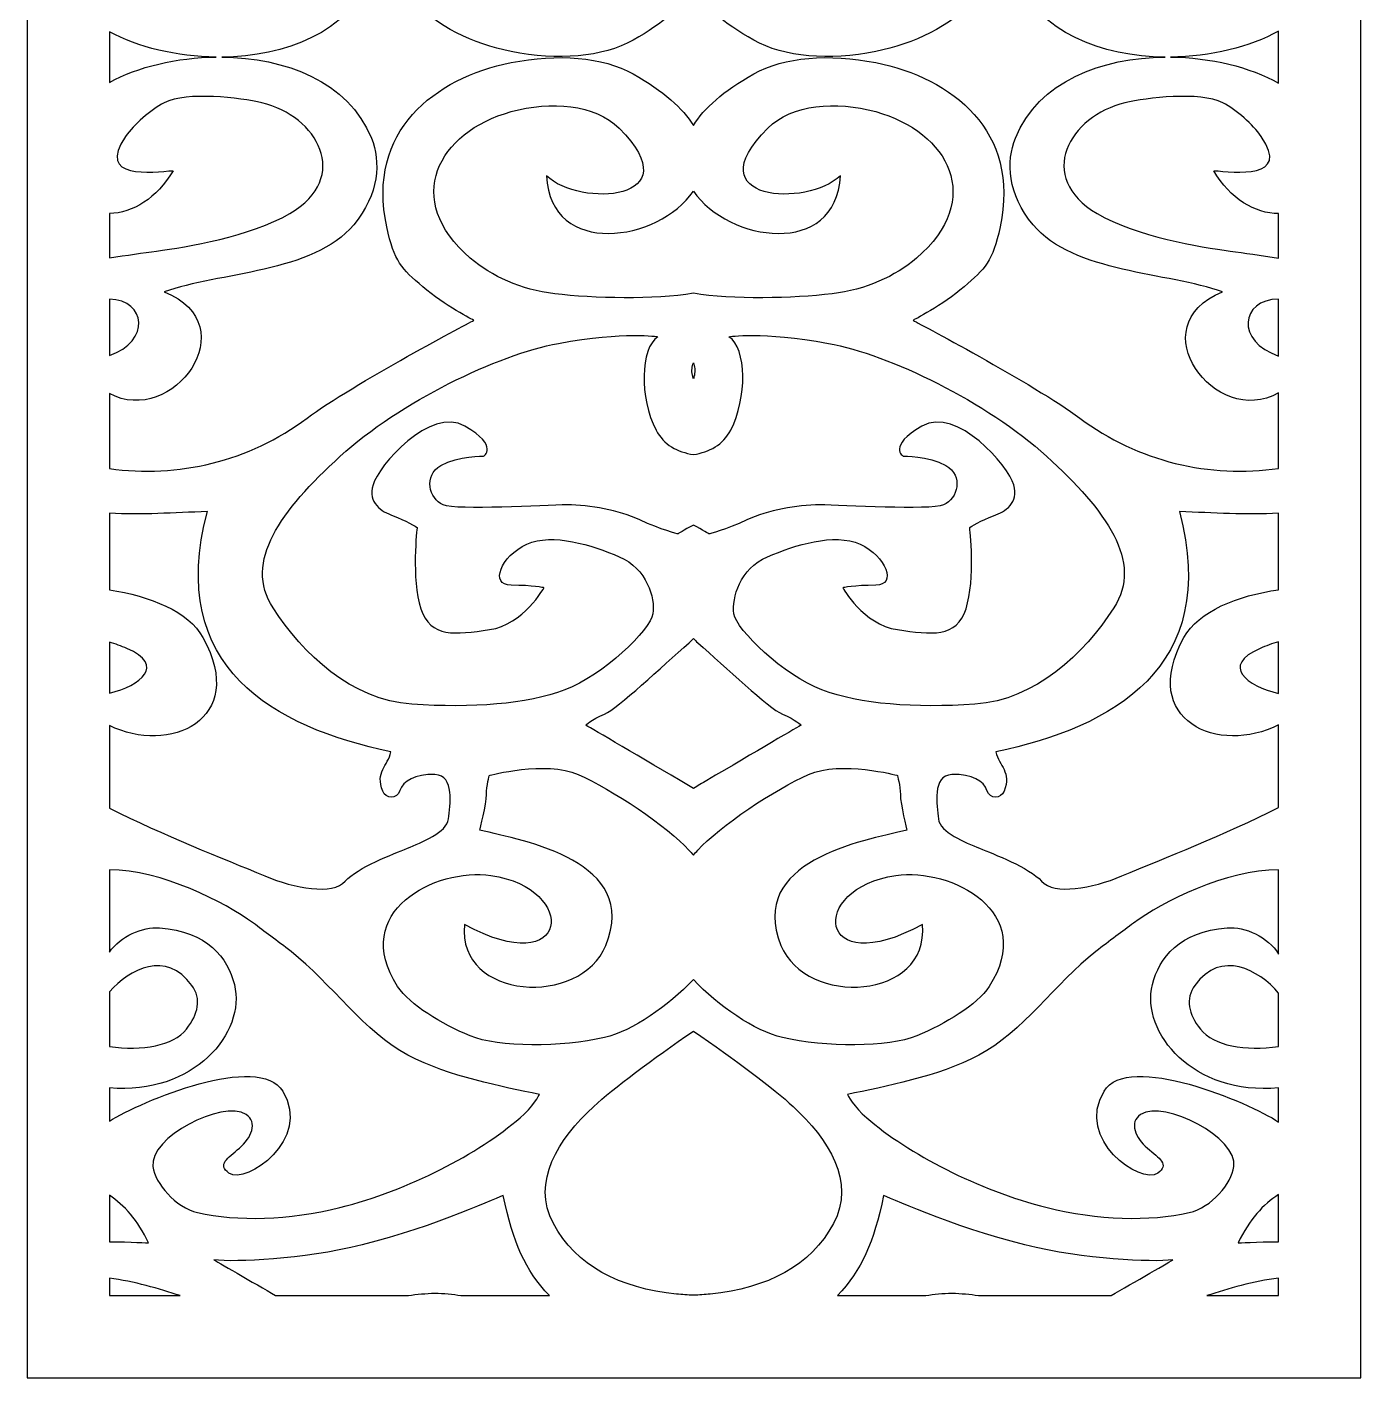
# Model space of a CAD drawing. Header units: centimetres. Extents: x -8.3 to 7.6, y -14 to 14.1.
# Drawn here: x -8.28 to -1.47, y -14.04 to -7.14 of the extents above; entities that cross this region are included whole.
import ezdxf

# ---------------------------------------------------------------- set-up
doc = ezdxf.new("R2010")
doc.units = ezdxf.units.CM
doc.header["$MEASUREMENT"] = 0
doc.layers.add('layer 1', color=7, linetype='Continuous')

msp = doc.modelspace()

# ---------------------------------------------------------------- linework, layer by layer
at = {"layer": 'layer 1', "color": 242}
for points, knots in [([(-8.2826, 14.13052), (-8.2826, 14.13052), (-1.47224, 14.13052), (-1.47224, 14.13052), (-1.47224, 14.13052), (-1.47224, 14.13052), (-1.47224, -14.03577), (-1.47224, -14.03577), (-1.47224, -14.03577), (-1.47224, -14.03577), (-8.2826, -14.03577), (-8.2826, -14.03577), (-8.2826, -14.03577), (-8.2826, -14.03577), (-8.2826, 14.13052), (-8.2826, 14.13052)], [0, 0, 0, 0, 0.2, 0.2, 0.2, 0.2, 0.4, 0.4, 0.4, 0.4, 0.6, 0.6, 0.6, 0.6, 1, 1, 1, 1]), ([(-1.89264, -9.39393), (-2.24357, -9.44553), (-2.60989, -9.36052), (-2.90834, -9.13733), (-2.90834, -9.13733), (-3.13697, -8.96636), (-3.75934, -8.63867), (-3.75934, -8.63867), (-3.75934, -8.63867), (-3.75934, -8.63867), (-3.60692, -8.56031), (-3.49896, -8.4677), (-3.49896, -8.4677), (-3.391, -8.37509), (-3.35289, -8.33947), (-3.31479, -8.16138), (-3.31479, -8.16138), (-3.21003, -7.67173), (-3.55888, -7.40194), (-3.94986, -7.32363), (-3.94986, -7.32363), (-4.18697, -7.27614), (-4.41675, -7.29377), (-4.57271, -7.38125), (-4.57271, -7.38125), (-4.72866, -7.46872), (-4.82649, -7.55784), (-4.88043, -7.64348), (-4.88043, -7.64348), (-4.93436, -7.55784), (-5.03219, -7.46872), (-5.18814, -7.38125), (-5.18814, -7.38125), (-5.3441, -7.29377), (-5.57388, -7.27614), (-5.81099, -7.32363), (-5.81099, -7.32363), (-6.20197, -7.40194), (-6.55083, -7.67173), (-6.44606, -8.16138), (-6.44606, -8.16138), (-6.40796, -8.33947), (-6.36985, -8.37509), (-6.26189, -8.4677), (-6.26189, -8.4677), (-6.15393, -8.56031), (-6.00151, -8.63867), (-6.00151, -8.63867), (-6.00151, -8.63867), (-6.00151, -8.63867), (-6.62388, -8.96636), (-6.85251, -9.13733), (-6.85251, -9.13733), (-7.14925, -9.35924), (-7.51311, -9.44455), (-7.86221, -9.3948), (-7.86221, -9.3948), (-7.86221, -9.3948), (-7.86221, -9.01183), (-7.86221, -9.01183), (-7.86221, -9.01183), (-7.54006, -9.1864), (-7.15591, -8.664), (-7.58221, -8.49322), (-7.58221, -8.49322), (-7.30464, -8.39335), (-6.81964, -8.39732), (-6.6149, -8.15102), (-6.6149, -8.15102), (-6.48424, -7.99384), (-6.47596, -7.82893), (-6.52461, -7.70879), (-6.52461, -7.70879), (-6.64212, -7.41858), (-6.96566, -7.29822), (-7.28825, -7.29503), (-7.28825, -7.29503), (-6.96566, -7.29184), (-6.64212, -7.17149), (-6.52461, -6.88128), (-6.52461, -6.88128), (-6.47596, -6.76113), (-6.48424, -6.59623), (-6.6149, -6.43905), (-6.6149, -6.43905), (-6.81964, -6.19274), (-7.30464, -6.19671), (-7.58221, -6.09684), (-7.58221, -6.09684), (-7.15591, -5.92606), (-7.54006, -5.40365), (-7.86221, -5.57823), (-7.86221, -5.57823), (-7.86221, -5.57823), (-7.86221, -5.19525), (-7.86221, -5.19525), (-7.86221, -5.19525), (-7.51311, -5.1455), (-7.14925, -5.23082), (-6.85251, -5.45273), (-6.85251, -5.45273), (-6.62388, -5.6237), (-6.00151, -5.95139), (-6.00151, -5.95139), (-6.00151, -5.95139), (-6.00151, -5.95139), (-6.15393, -6.02975), (-6.26189, -6.12236), (-6.26189, -6.12236), (-6.36985, -6.21497), (-6.40796, -6.25059), (-6.44606, -6.42868), (-6.44606, -6.42868), (-6.55083, -6.91834), (-6.20197, -7.18812), (-5.81099, -7.26644), (-5.81099, -7.26644), (-5.57388, -7.31393), (-5.3441, -7.29629), (-5.18814, -7.20882), (-5.18814, -7.20882), (-5.03219, -7.12135), (-4.93439, -7.03223), (-4.88043, -6.94658), (-4.88043, -6.94658), (-4.82646, -7.03223), (-4.72866, -7.12135), (-4.57271, -7.20882), (-4.57271, -7.20882), (-4.41675, -7.29629), (-4.18697, -7.31393), (-3.94986, -7.26644), (-3.94986, -7.26644), (-3.55888, -7.18812), (-3.21003, -6.91834), (-3.31479, -6.42868), (-3.31479, -6.42868), (-3.35289, -6.25059), (-3.391, -6.21497), (-3.49896, -6.12236), (-3.49896, -6.12236), (-3.60692, -6.02975), (-3.75934, -5.95139), (-3.75934, -5.95139), (-3.75934, -5.95139), (-3.75934, -5.95139), (-3.13697, -5.6237), (-2.90834, -5.45273), (-2.90834, -5.45273), (-2.60989, -5.22955), (-2.24357, -5.14453), (-1.89264, -5.19613), (-1.89264, -5.19613), (-1.89264, -5.19613), (-1.89264, -5.5816), (-1.89264, -5.5816), (-1.89264, -5.5816), (-2.21598, -5.39715), (-2.6076, -5.925), (-2.17864, -6.09684), (-2.17864, -6.09684), (-2.45621, -6.19671), (-2.94121, -6.19274), (-3.14595, -6.43905), (-3.14595, -6.43905), (-3.27661, -6.59623), (-3.2849, -6.76113), (-3.23625, -6.88128), (-3.23625, -6.88128), (-3.11873, -7.17149), (-2.79519, -7.29184), (-2.47261, -7.29503), (-2.47261, -7.29503), (-2.79519, -7.29822), (-3.11873, -7.41858), (-3.23625, -7.70879), (-3.23625, -7.70879), (-3.2849, -7.82893), (-3.27661, -7.99384), (-3.14595, -8.15102), (-3.14595, -8.15102), (-2.94121, -8.39732), (-2.45621, -8.39335), (-2.17864, -8.49322), (-2.17864, -8.49322), (-2.6076, -8.66507), (-2.21598, -9.19291), (-1.89264, -9.00846), (-1.89264, -9.00846), (-1.89264, -9.00846), (-1.89264, -9.39393), (-1.89264, -9.39393)], [0, 0, 0, 0, 0.0204082, 0.0204082, 0.0204082, 0.0204082, 0.0408163, 0.0408163, 0.0408163, 0.0408163, 0.0612245, 0.0612245, 0.0612245, 0.0612245, 0.0816327, 0.0816327, 0.0816327, 0.0816327, 0.1020408, 0.1020408, 0.1020408, 0.1020408, 0.122449, 0.122449, 0.122449, 0.122449, 0.1428571, 0.1428571, 0.1428571, 0.1428571, 0.1632653, 0.1632653, 0.1632653, 0.1632653, 0.1836735, 0.1836735, 0.1836735, 0.1836735, 0.2040816, 0.2040816, 0.2040816, 0.2040816, 0.2244898, 0.2244898, 0.2244898, 0.2244898, 0.244898, 0.244898, 0.244898, 0.244898, 0.2653061, 0.2653061, 0.2653061, 0.2653061, 0.2857143, 0.2857143, 0.2857143, 0.2857143, 0.3061224, 0.3061224, 0.3061224, 0.3061224, 0.3265306, 0.3265306, 0.3265306, 0.3265306, 0.3469388, 0.3469388, 0.3469388, 0.3469388, 0.3673469, 0.3673469, 0.3673469, 0.3673469, 0.3877551, 0.3877551, 0.3877551, 0.3877551, 0.4081633, 0.4081633, 0.4081633, 0.4081633, 0.4285714, 0.4285714, 0.4285714, 0.4285714, 0.4489796, 0.4489796, 0.4489796, 0.4489796, 0.4693878, 0.4693878, 0.4693878, 0.4693878, 0.4897959, 0.4897959, 0.4897959, 0.4897959, 0.5102041, 0.5102041, 0.5102041, 0.5102041, 0.5306122, 0.5306122, 0.5306122, 0.5306122, 0.5510204, 0.5510204, 0.5510204, 0.5510204, 0.5714286, 0.5714286, 0.5714286, 0.5714286, 0.5918367, 0.5918367, 0.5918367, 0.5918367, 0.6122449, 0.6122449, 0.6122449, 0.6122449, 0.6326531, 0.6326531, 0.6326531, 0.6326531, 0.6530612, 0.6530612, 0.6530612, 0.6530612, 0.6734694, 0.6734694, 0.6734694, 0.6734694, 0.6938776, 0.6938776, 0.6938776, 0.6938776, 0.7142857, 0.7142857, 0.7142857, 0.7142857, 0.7346939, 0.7346939, 0.7346939, 0.7346939, 0.755102, 0.755102, 0.755102, 0.755102, 0.7755102, 0.7755102, 0.7755102, 0.7755102, 0.7959184, 0.7959184, 0.7959184, 0.7959184, 0.8163265, 0.8163265, 0.8163265, 0.8163265, 0.8367347, 0.8367347, 0.8367347, 0.8367347, 0.8571429, 0.8571429, 0.8571429, 0.8571429, 0.877551, 0.877551, 0.877551, 0.877551, 0.8979592, 0.8979592, 0.8979592, 0.8979592, 0.9183673, 0.9183673, 0.9183673, 0.9183673, 0.9387755, 0.9387755, 0.9387755, 0.9387755, 0.9591837, 0.9591837, 0.9591837, 0.9591837, 1, 1, 1, 1]), ([(-7.86221, -7.16557), (-7.71664, -7.24538), (-7.51772, -7.29283), (-7.31609, -7.29503), (-7.31609, -7.29503), (-7.51772, -7.29723), (-7.71664, -7.34468), (-7.86221, -7.42449), (-7.86221, -7.42449), (-7.86221, -7.42449), (-7.86221, -7.16557), (-7.86221, -7.16557)], [0, 0, 0, 0, 0.25, 0.25, 0.25, 0.25, 0.5, 0.5, 0.5, 0.5, 1, 1, 1, 1]), ([(-1.89264, -7.42783), (-2.03871, -7.346), (-2.24034, -7.29726), (-2.44476, -7.29503), (-2.44476, -7.29503), (-2.24034, -7.2928), (-2.03871, -7.24406), (-1.89264, -7.16223), (-1.89264, -7.16223), (-1.89264, -7.16223), (-1.89264, -7.42783), (-1.89264, -7.42783)], [0, 0, 0, 0, 0.25, 0.25, 0.25, 0.25, 0.5, 0.5, 0.5, 0.5, 1, 1, 1, 1]), ([(-7.86221, -8.09384), (-7.74371, -8.09038), (-7.6185, -8.01681), (-7.53715, -7.87486), (-7.53715, -7.87486), (-7.6413, -7.8817), (-7.93308, -7.92278), (-7.77895, -7.70026), (-7.77895, -7.70026), (-7.73724, -7.64003), (-7.653, -7.5642), (-7.58287, -7.52867), (-7.58287, -7.52867), (-7.46476, -7.46884), (-7.19424, -7.50303), (-7.08374, -7.52867), (-7.08374, -7.52867), (-6.8009, -7.59432), (-6.623, -7.90836), (-6.94146, -8.09372), (-6.94146, -8.09372), (-7.14184, -8.21035), (-7.46739, -8.26437), (-7.62098, -8.28516), (-7.62098, -8.28516), (-7.68889, -8.29435), (-7.77336, -8.30597), (-7.86221, -8.31963), (-7.86221, -8.31963), (-7.86221, -8.31963), (-7.86221, -8.09384), (-7.86221, -8.09384)], [0, 0, 0, 0, 0.1111111, 0.1111111, 0.1111111, 0.1111111, 0.2222222, 0.2222222, 0.2222222, 0.2222222, 0.3333333, 0.3333333, 0.3333333, 0.3333333, 0.4444444, 0.4444444, 0.4444444, 0.4444444, 0.5555556, 0.5555556, 0.5555556, 0.5555556, 0.6666667, 0.6666667, 0.6666667, 0.6666667, 0.7777778, 0.7777778, 0.7777778, 0.7777778, 1, 1, 1, 1]), ([(-1.89264, -8.32056), (-1.98369, -8.30649), (-2.07043, -8.29456), (-2.13988, -8.28516), (-2.13988, -8.28516), (-2.29346, -8.26437), (-2.61901, -8.21035), (-2.8194, -8.09372), (-2.8194, -8.09372), (-3.13786, -7.90836), (-2.95995, -7.59432), (-2.67711, -7.52867), (-2.67711, -7.52867), (-2.56661, -7.50303), (-2.29609, -7.46884), (-2.17798, -7.52867), (-2.17798, -7.52867), (-2.10785, -7.5642), (-2.02361, -7.64003), (-1.9819, -7.70026), (-1.9819, -7.70026), (-1.82778, -7.92278), (-2.11955, -7.8817), (-2.2237, -7.87486), (-2.2237, -7.87486), (-2.14097, -8.01921), (-2.0129, -8.09289), (-1.89264, -8.09401), (-1.89264, -8.09401), (-1.89264, -8.09401), (-1.89264, -8.32056), (-1.89264, -8.32056)], [0, 0, 0, 0, 0.1111111, 0.1111111, 0.1111111, 0.1111111, 0.2222222, 0.2222222, 0.2222222, 0.2222222, 0.3333333, 0.3333333, 0.3333333, 0.3333333, 0.4444444, 0.4444444, 0.4444444, 0.4444444, 0.5555556, 0.5555556, 0.5555556, 0.5555556, 0.6666667, 0.6666667, 0.6666667, 0.6666667, 0.7777778, 0.7777778, 0.7777778, 0.7777778, 1, 1, 1, 1]), ([(-4.88043, -8.50013), (-4.68345, -8.53489), (-4.37053, -8.52614), (-4.17214, -8.50332), (-4.17214, -8.50332), (-3.99978, -8.48349), (-3.85029, -8.41382), (-3.74151, -8.32077), (-3.74151, -8.32077), (-3.3926, -8.02232), (-3.57565, -7.67657), (-3.94992, -7.57369), (-3.94992, -7.57369), (-4.15339, -7.51776), (-4.37657, -7.53427), (-4.50111, -7.65844), (-4.50111, -7.65844), (-4.87587, -8.03212), (-4.29868, -8.06367), (-4.13022, -7.90065), (-4.13022, -7.90065), (-4.15149, -8.32235), (-4.70405, -8.23853), (-4.88043, -7.97924), (-4.88043, -7.97924), (-5.0568, -8.23853), (-5.60936, -8.32235), (-5.63063, -7.90065), (-5.63063, -7.90065), (-5.46218, -8.06367), (-4.88498, -8.03212), (-5.25975, -7.65844), (-5.25975, -7.65844), (-5.38428, -7.53427), (-5.60746, -7.51776), (-5.81093, -7.57369), (-5.81093, -7.57369), (-6.18521, -7.67657), (-6.36825, -8.02232), (-6.01934, -8.32077), (-6.01934, -8.32077), (-5.91056, -8.41382), (-5.76107, -8.48349), (-5.58871, -8.50332), (-5.58871, -8.50332), (-5.39033, -8.52614), (-5.07741, -8.53489), (-4.88043, -8.50013)], [0, 0, 0, 0, 0.0769231, 0.0769231, 0.0769231, 0.0769231, 0.1538462, 0.1538462, 0.1538462, 0.1538462, 0.2307692, 0.2307692, 0.2307692, 0.2307692, 0.3076923, 0.3076923, 0.3076923, 0.3076923, 0.3846154, 0.3846154, 0.3846154, 0.3846154, 0.4615385, 0.4615385, 0.4615385, 0.4615385, 0.5384615, 0.5384615, 0.5384615, 0.5384615, 0.6153846, 0.6153846, 0.6153846, 0.6153846, 0.6923077, 0.6923077, 0.6923077, 0.6923077, 0.7692308, 0.7692308, 0.7692308, 0.7692308, 0.8461538, 0.8461538, 0.8461538, 0.8461538, 1, 1, 1, 1]), ([(-7.86221, -8.53023), (-7.673, -8.53699), (-7.65045, -8.74347), (-7.86221, -8.81849), (-7.86221, -8.81849), (-7.86221, -8.81849), (-7.86221, -8.53023), (-7.86221, -8.53023)], [0, 0, 0, 0, 0.3333333, 0.3333333, 0.3333333, 0.3333333, 1, 1, 1, 1]), ([(-1.89264, -8.82055), (-2.11306, -8.74657), (-2.08914, -8.53271), (-1.89264, -8.53011), (-1.89264, -8.53011), (-1.89264, -8.53011), (-1.89264, -8.82055), (-1.89264, -8.82055)], [0, 0, 0, 0, 0.3333333, 0.3333333, 0.3333333, 0.3333333, 1, 1, 1, 1]), ([(-4.88043, -9.68299), (-4.83184, -9.70986), (-4.80086, -9.72861), (-4.80086, -9.72861), (-4.80086, -9.72861), (-4.80086, -9.72861), (-4.71513, -9.70724), (-4.60716, -9.65737), (-4.60716, -9.65737), (-4.4992, -9.6075), (-4.35358, -9.58016), (-4.23546, -9.58016), (-4.23546, -9.58016), (-4.11735, -9.58016), (-3.67537, -9.61008), (-3.60298, -9.58016), (-3.60298, -9.58016), (-3.53058, -9.55025), (-3.5001, -9.43058), (-3.59155, -9.37929), (-3.59155, -9.37929), (-3.68299, -9.328), (-3.80873, -9.33228), (-3.80873, -9.33228), (-3.80873, -9.33228), (-3.80873, -9.33228), (-3.89255, -9.28099), (-3.71347, -9.17841), (-3.71347, -9.17841), (-3.53439, -9.07584), (-3.27149, -9.38356), (-3.24482, -9.47759), (-3.24482, -9.47759), (-3.21815, -9.57162), (-3.28673, -9.61435), (-3.3477, -9.63572), (-3.3477, -9.63572), (-3.40866, -9.65709), (-3.46962, -9.69556), (-3.46962, -9.69556), (-3.46962, -9.69556), (-3.46962, -9.69556), (-3.43914, -9.96054), (-3.48867, -10.11013), (-3.48867, -10.11013), (-3.5382, -10.25972), (-3.66394, -10.24262), (-3.83921, -10.21698), (-3.83921, -10.21698), (-4.01447, -10.19134), (-4.11735, -10.00328), (-4.11735, -10.00328), (-4.11735, -10.00328), (-4.11735, -10.00328), (-4.0602, -9.99046), (-3.9497, -9.99046), (-3.9497, -9.99046), (-3.83921, -9.99046), (-3.89636, -9.84087), (-4.02971, -9.78104), (-4.02971, -9.78104), (-4.16307, -9.7212), (-4.3612, -9.78531), (-4.50217, -9.84515), (-4.50217, -9.84515), (-4.64315, -9.90498), (-4.68506, -10.05457), (-4.67363, -10.13578), (-4.67363, -10.13578), (-4.6622, -10.21698), (-4.41835, -10.45205), (-4.22403, -10.5247), (-4.22403, -10.5247), (-4.02971, -10.59736), (-3.75157, -10.61873), (-3.44295, -10.59736), (-3.44295, -10.59736), (-3.13433, -10.57599), (-2.88667, -10.34092), (-2.73426, -10.10586), (-2.73426, -10.10586), (-2.58186, -9.87079), (-2.77236, -9.61008), (-3.07718, -9.33228), (-3.07718, -9.33228), (-3.38199, -9.05447), (-3.88098, -8.81286), (-4.19119, -8.75621), (-4.19119, -8.75621), (-4.53254, -8.69388), (-4.69925, -8.72237), (-4.69925, -8.72237), (-4.69925, -8.72237), (-4.60756, -8.77993), (-4.60503, -9.03646), (-4.68975, -9.19817), (-4.68975, -9.19817), (-4.72984, -9.27468), (-4.79841, -9.31065), (-4.88043, -9.32339), (-4.88043, -9.32339), (-4.96244, -9.31065), (-5.03102, -9.27468), (-5.0711, -9.19817), (-5.0711, -9.19817), (-5.15582, -9.03646), (-5.15329, -8.77993), (-5.0616, -8.72237), (-5.0616, -8.72237), (-5.0616, -8.72237), (-5.22831, -8.69388), (-5.56966, -8.75621), (-5.56966, -8.75621), (-5.87987, -8.81286), (-6.37886, -9.05447), (-6.68368, -9.33228), (-6.68368, -9.33228), (-6.98849, -9.61008), (-7.179, -9.87079), (-7.02659, -10.10586), (-7.02659, -10.10586), (-6.87418, -10.34092), (-6.62652, -10.57599), (-6.3179, -10.59736), (-6.3179, -10.59736), (-6.00928, -10.61873), (-5.73114, -10.59736), (-5.53682, -10.5247), (-5.53682, -10.5247), (-5.3425, -10.45205), (-5.09865, -10.21698), (-5.08722, -10.13578), (-5.08722, -10.13578), (-5.07579, -10.05457), (-5.1177, -9.90498), (-5.25868, -9.84515), (-5.25868, -9.84515), (-5.39965, -9.78531), (-5.59778, -9.7212), (-5.73114, -9.78104), (-5.73114, -9.78104), (-5.86449, -9.84087), (-5.92165, -9.99046), (-5.81115, -9.99046), (-5.81115, -9.99046), (-5.70066, -9.99046), (-5.6435, -10.00328), (-5.6435, -10.00328), (-5.6435, -10.00328), (-5.6435, -10.00328), (-5.74638, -10.19134), (-5.92165, -10.21698), (-5.92165, -10.21698), (-6.09691, -10.24262), (-6.22265, -10.25972), (-6.27218, -10.11013), (-6.27218, -10.11013), (-6.32171, -9.96054), (-6.29123, -9.69556), (-6.29123, -9.69556), (-6.29123, -9.69556), (-6.29123, -9.69556), (-6.35219, -9.65709), (-6.41316, -9.63572), (-6.41316, -9.63572), (-6.47412, -9.61435), (-6.5427, -9.57162), (-6.51603, -9.47759), (-6.51603, -9.47759), (-6.48936, -9.38356), (-6.22646, -9.07584), (-6.04738, -9.17841), (-6.04738, -9.17841), (-5.8683, -9.28099), (-5.95213, -9.33228), (-5.95213, -9.33228), (-5.95213, -9.33228), (-5.95213, -9.33228), (-6.07786, -9.328), (-6.16931, -9.37929), (-6.16931, -9.37929), (-6.26075, -9.43058), (-6.23027, -9.55025), (-6.15788, -9.58016), (-6.15788, -9.58016), (-6.08548, -9.61008), (-5.6435, -9.58016), (-5.52539, -9.58016), (-5.52539, -9.58016), (-5.40727, -9.58016), (-5.26165, -9.6075), (-5.15369, -9.65737), (-5.15369, -9.65737), (-5.04573, -9.70724), (-4.95999, -9.72861), (-4.95999, -9.72861), (-4.95999, -9.72861), (-4.95999, -9.72861), (-4.92901, -9.70986), (-4.88043, -9.68299)], [0, 0, 0, 0, 0.0196078, 0.0196078, 0.0196078, 0.0196078, 0.0392157, 0.0392157, 0.0392157, 0.0392157, 0.0588235, 0.0588235, 0.0588235, 0.0588235, 0.0784314, 0.0784314, 0.0784314, 0.0784314, 0.0980392, 0.0980392, 0.0980392, 0.0980392, 0.1176471, 0.1176471, 0.1176471, 0.1176471, 0.1372549, 0.1372549, 0.1372549, 0.1372549, 0.1568627, 0.1568627, 0.1568627, 0.1568627, 0.1764706, 0.1764706, 0.1764706, 0.1764706, 0.1960784, 0.1960784, 0.1960784, 0.1960784, 0.2156863, 0.2156863, 0.2156863, 0.2156863, 0.2352941, 0.2352941, 0.2352941, 0.2352941, 0.254902, 0.254902, 0.254902, 0.254902, 0.2745098, 0.2745098, 0.2745098, 0.2745098, 0.2941176, 0.2941176, 0.2941176, 0.2941176, 0.3137255, 0.3137255, 0.3137255, 0.3137255, 0.3333333, 0.3333333, 0.3333333, 0.3333333, 0.3529412, 0.3529412, 0.3529412, 0.3529412, 0.372549, 0.372549, 0.372549, 0.372549, 0.3921569, 0.3921569, 0.3921569, 0.3921569, 0.4117647, 0.4117647, 0.4117647, 0.4117647, 0.4313725, 0.4313725, 0.4313725, 0.4313725, 0.4509804, 0.4509804, 0.4509804, 0.4509804, 0.4705882, 0.4705882, 0.4705882, 0.4705882, 0.4901961, 0.4901961, 0.4901961, 0.4901961, 0.5098039, 0.5098039, 0.5098039, 0.5098039, 0.5294118, 0.5294118, 0.5294118, 0.5294118, 0.5490196, 0.5490196, 0.5490196, 0.5490196, 0.5686275, 0.5686275, 0.5686275, 0.5686275, 0.5882353, 0.5882353, 0.5882353, 0.5882353, 0.6078431, 0.6078431, 0.6078431, 0.6078431, 0.627451, 0.627451, 0.627451, 0.627451, 0.6470588, 0.6470588, 0.6470588, 0.6470588, 0.6666667, 0.6666667, 0.6666667, 0.6666667, 0.6862745, 0.6862745, 0.6862745, 0.6862745, 0.7058824, 0.7058824, 0.7058824, 0.7058824, 0.7254902, 0.7254902, 0.7254902, 0.7254902, 0.745098, 0.745098, 0.745098, 0.745098, 0.7647059, 0.7647059, 0.7647059, 0.7647059, 0.7843137, 0.7843137, 0.7843137, 0.7843137, 0.8039216, 0.8039216, 0.8039216, 0.8039216, 0.8235294, 0.8235294, 0.8235294, 0.8235294, 0.8431373, 0.8431373, 0.8431373, 0.8431373, 0.8627451, 0.8627451, 0.8627451, 0.8627451, 0.8823529, 0.8823529, 0.8823529, 0.8823529, 0.9019608, 0.9019608, 0.9019608, 0.9019608, 0.9215686, 0.9215686, 0.9215686, 0.9215686, 0.9411765, 0.9411765, 0.9411765, 0.9411765, 0.9607843, 0.9607843, 0.9607843, 0.9607843, 1, 1, 1, 1]), ([(-4.88043, -8.93665), (-4.87862, -8.93063), (-4.877, -8.92432), (-4.87557, -8.9177), (-4.87557, -8.9177), (-4.87073, -8.89532), (-4.87273, -8.87433), (-4.88043, -8.8546), (-4.88043, -8.8546), (-4.88812, -8.87433), (-4.89012, -8.89532), (-4.88528, -8.9177), (-4.88528, -8.9177), (-4.88385, -8.92432), (-4.88223, -8.93063), (-4.88043, -8.93665)], [0, 0, 0, 0, 0.2, 0.2, 0.2, 0.2, 0.4, 0.4, 0.4, 0.4, 0.6, 0.6, 0.6, 0.6, 1, 1, 1, 1]), ([(-7.86221, -9.62321), (-7.69872, -9.63183), (-7.53237, -9.62073), (-7.36188, -9.61435), (-7.36188, -9.61435), (-7.57254, -10.41183), (-7.0222, -10.71436), (-6.42459, -10.84098), (-6.42459, -10.84098), (-6.44073, -10.91344), (-6.50588, -10.94244), (-6.4665, -11.04185), (-6.4665, -11.04185), (-6.45126, -11.08032), (-6.39411, -11.08459), (-6.37886, -11.03758), (-6.37886, -11.03758), (-6.36362, -10.99056), (-6.30266, -10.9521), (-6.19979, -10.95637), (-6.19979, -10.95637), (-6.09691, -10.96065), (-6.12358, -11.11451), (-6.1312, -11.18289), (-6.1312, -11.18289), (-6.13882, -11.25127), (-6.26837, -11.30256), (-6.34076, -11.33248), (-6.34076, -11.33248), (-6.41316, -11.3624), (-6.59467, -11.42976), (-6.65818, -11.501), (-6.65818, -11.501), (-6.72168, -11.57223), (-6.91602, -11.53804), (-7.06843, -11.47393), (-7.06843, -11.47393), (-7.28729, -11.38187), (-7.58592, -11.26716), (-7.86221, -11.12763), (-7.86221, -11.12763), (-7.86221, -11.12763), (-7.86221, -10.70566), (-7.86221, -10.70566), (-7.86221, -10.70566), (-7.55969, -10.85735), (-7.15182, -10.67985), (-7.3843, -10.25754), (-7.3843, -10.25754), (-7.45791, -10.12382), (-7.65501, -10.04503), (-7.86221, -10.01386), (-7.86221, -10.01386), (-7.86221, -10.01386), (-7.86221, -9.62321), (-7.86221, -9.62321)], [0, 0, 0, 0, 0.0666667, 0.0666667, 0.0666667, 0.0666667, 0.1333333, 0.1333333, 0.1333333, 0.1333333, 0.2, 0.2, 0.2, 0.2, 0.2666667, 0.2666667, 0.2666667, 0.2666667, 0.3333333, 0.3333333, 0.3333333, 0.3333333, 0.4, 0.4, 0.4, 0.4, 0.4666667, 0.4666667, 0.4666667, 0.4666667, 0.5333333, 0.5333333, 0.5333333, 0.5333333, 0.6, 0.6, 0.6, 0.6, 0.6666667, 0.6666667, 0.6666667, 0.6666667, 0.7333333, 0.7333333, 0.7333333, 0.7333333, 0.8, 0.8, 0.8, 0.8, 0.8666667, 0.8666667, 0.8666667, 0.8666667, 1, 1, 1, 1]), ([(-1.89264, -11.12459), (-2.1706, -11.2655), (-2.47198, -11.3812), (-2.69242, -11.47393), (-2.69242, -11.47393), (-2.84484, -11.53804), (-3.03917, -11.57223), (-3.10268, -11.501), (-3.10268, -11.501), (-3.16618, -11.42976), (-3.3477, -11.3624), (-3.42009, -11.33248), (-3.42009, -11.33248), (-3.49248, -11.30256), (-3.62203, -11.25127), (-3.62965, -11.18289), (-3.62965, -11.18289), (-3.63727, -11.11451), (-3.66394, -10.96065), (-3.56107, -10.95637), (-3.56107, -10.95637), (-3.45819, -10.9521), (-3.39723, -10.99056), (-3.38199, -11.03758), (-3.38199, -11.03758), (-3.36675, -11.08459), (-3.30959, -11.08032), (-3.29435, -11.04185), (-3.29435, -11.04185), (-3.25497, -10.94244), (-3.32012, -10.91344), (-3.33627, -10.84098), (-3.33627, -10.84098), (-2.73865, -10.71436), (-2.18831, -10.41183), (-2.39897, -9.61435), (-2.39897, -9.61435), (-2.22638, -9.62081), (-2.05806, -9.63211), (-1.89264, -9.62289), (-1.89264, -9.62289), (-1.89264, -9.62289), (-1.89264, -10.01298), (-1.89264, -10.01298), (-1.89264, -10.01298), (-2.10203, -10.04352), (-2.30223, -10.12252), (-2.37656, -10.25754), (-2.37656, -10.25754), (-2.61059, -10.68268), (-2.19571, -10.85972), (-1.89264, -10.70256), (-1.89264, -10.70256), (-1.89264, -10.70256), (-1.89264, -11.12459), (-1.89264, -11.12459)], [0, 0, 0, 0, 0.0666667, 0.0666667, 0.0666667, 0.0666667, 0.1333333, 0.1333333, 0.1333333, 0.1333333, 0.2, 0.2, 0.2, 0.2, 0.2666667, 0.2666667, 0.2666667, 0.2666667, 0.3333333, 0.3333333, 0.3333333, 0.3333333, 0.4, 0.4, 0.4, 0.4, 0.4666667, 0.4666667, 0.4666667, 0.4666667, 0.5333333, 0.5333333, 0.5333333, 0.5333333, 0.6, 0.6, 0.6, 0.6, 0.6666667, 0.6666667, 0.6666667, 0.6666667, 0.7333333, 0.7333333, 0.7333333, 0.7333333, 0.8, 0.8, 0.8, 0.8, 0.8666667, 0.8666667, 0.8666667, 0.8666667, 1, 1, 1, 1]), ([(-4.88043, -11.0275), (-4.8584, -11.0141), (-4.83571, -11.00049), (-4.81229, -10.98666), (-4.81229, -10.98666), (-4.57096, -10.84419), (-4.33091, -10.70456), (-4.33091, -10.70456), (-4.33091, -10.70456), (-4.33091, -10.70456), (-4.35631, -10.67606), (-4.42617, -10.64757), (-4.42617, -10.64757), (-4.49603, -10.61907), (-4.7183, -10.40536), (-4.85802, -10.28426), (-4.85802, -10.28426), (-4.86635, -10.27703), (-4.87378, -10.26939), (-4.88043, -10.26143), (-4.88043, -10.26143), (-4.88707, -10.26939), (-4.8945, -10.27703), (-4.90284, -10.28426), (-4.90284, -10.28426), (-5.04255, -10.40536), (-5.26483, -10.61907), (-5.33469, -10.64757), (-5.33469, -10.64757), (-5.40454, -10.67606), (-5.42995, -10.70456), (-5.42995, -10.70456), (-5.42995, -10.70456), (-5.42995, -10.70456), (-5.18989, -10.84419), (-4.94856, -10.98666), (-4.94856, -10.98666), (-4.92514, -11.00049), (-4.90245, -11.0141), (-4.88043, -11.0275)], [0, 0, 0, 0, 0.0909091, 0.0909091, 0.0909091, 0.0909091, 0.1818182, 0.1818182, 0.1818182, 0.1818182, 0.2727273, 0.2727273, 0.2727273, 0.2727273, 0.3636364, 0.3636364, 0.3636364, 0.3636364, 0.4545455, 0.4545455, 0.4545455, 0.4545455, 0.5454545, 0.5454545, 0.5454545, 0.5454545, 0.6363636, 0.6363636, 0.6363636, 0.6363636, 0.7272727, 0.7272727, 0.7272727, 0.7272727, 0.8181818, 0.8181818, 0.8181818, 0.8181818, 1, 1, 1, 1]), ([(-7.86221, -10.28016), (-7.83119, -10.28963), (-7.80136, -10.30064), (-7.77336, -10.31275), (-7.77336, -10.31275), (-7.5723, -10.39972), (-7.70286, -10.50196), (-7.86221, -10.54145), (-7.86221, -10.54145), (-7.86221, -10.54145), (-7.86221, -10.28016), (-7.86221, -10.28016)], [0, 0, 0, 0, 0.25, 0.25, 0.25, 0.25, 0.5, 0.5, 0.5, 0.5, 1, 1, 1, 1]), ([(-1.89264, -10.54289), (-2.05467, -10.50452), (-2.19109, -10.40082), (-1.98749, -10.31275), (-1.98749, -10.31275), (-1.95768, -10.29986), (-1.92581, -10.28821), (-1.89264, -10.27834), (-1.89264, -10.27834), (-1.89264, -10.27834), (-1.89264, -10.54289), (-1.89264, -10.54289)], [0, 0, 0, 0, 0.25, 0.25, 0.25, 0.25, 0.5, 0.5, 0.5, 0.5, 1, 1, 1, 1]), ([(-4.88043, -12.00246), (-4.75129, -12.1375), (-4.57152, -12.26402), (-4.42597, -12.29839), (-4.42597, -12.29839), (-4.20879, -12.34968), (-3.88493, -12.34968), (-3.74014, -12.28984), (-3.74014, -12.28984), (-3.59536, -12.23001), (-3.43152, -12.1317), (-3.37056, -12.03768), (-3.37056, -12.03768), (-3.12345, -11.65655), (-3.56357, -11.43082), (-3.84683, -11.47138), (-3.84683, -11.47138), (-4.29543, -11.53562), (-4.25482, -12.01884), (-3.71157, -11.7214), (-3.71157, -11.7214), (-3.67385, -12.10994), (-4.30696, -12.14278), (-4.43359, -11.82825), (-4.43359, -11.82825), (-4.60685, -11.39792), (-4.02033, -11.29464), (-3.79046, -11.23991), (-3.79046, -11.23991), (-3.79046, -11.23991), (-3.82397, -11.10596), (-3.82397, -11.05895), (-3.82397, -11.05895), (-3.82397, -11.01193), (-3.83921, -10.96065), (-3.83921, -10.96065), (-3.83921, -10.96065), (-3.83921, -10.96065), (-4.12497, -10.88372), (-4.29262, -10.95637), (-4.29262, -10.95637), (-4.46026, -11.02903), (-4.7511, -11.22278), (-4.85779, -11.34245), (-4.85779, -11.34245), (-4.86517, -11.35073), (-4.87275, -11.35921), (-4.88043, -11.36788), (-4.88043, -11.36788), (-4.8881, -11.35921), (-4.89569, -11.35073), (-4.90307, -11.34245), (-4.90307, -11.34245), (-5.00975, -11.22278), (-5.30059, -11.02903), (-5.46824, -10.95637), (-5.46824, -10.95637), (-5.63588, -10.88372), (-5.92165, -10.96065), (-5.92165, -10.96065), (-5.92165, -10.96065), (-5.92165, -10.96065), (-5.93689, -11.01193), (-5.93689, -11.05895), (-5.93689, -11.05895), (-5.93689, -11.10596), (-5.97039, -11.23991), (-5.97039, -11.23991), (-5.97039, -11.23991), (-5.74052, -11.29464), (-5.15401, -11.39792), (-5.32726, -11.82825), (-5.32726, -11.82825), (-5.45389, -12.14278), (-6.087, -12.10994), (-6.04929, -11.7214), (-6.04929, -11.7214), (-5.50604, -12.01884), (-5.46542, -11.53562), (-5.91403, -11.47138), (-5.91403, -11.47138), (-6.19728, -11.43082), (-6.6374, -11.65655), (-6.39029, -12.03768), (-6.39029, -12.03768), (-6.32933, -12.1317), (-6.1655, -12.23001), (-6.02071, -12.28984), (-6.02071, -12.28984), (-5.87592, -12.34968), (-5.55206, -12.34968), (-5.33488, -12.29839), (-5.33488, -12.29839), (-5.18933, -12.26402), (-5.00956, -12.1375), (-4.88043, -12.00246)], [0, 0, 0, 0, 0.04, 0.04, 0.04, 0.04, 0.08, 0.08, 0.08, 0.08, 0.12, 0.12, 0.12, 0.12, 0.16, 0.16, 0.16, 0.16, 0.2, 0.2, 0.2, 0.2, 0.24, 0.24, 0.24, 0.24, 0.28, 0.28, 0.28, 0.28, 0.32, 0.32, 0.32, 0.32, 0.36, 0.36, 0.36, 0.36, 0.4, 0.4, 0.4, 0.4, 0.44, 0.44, 0.44, 0.44, 0.48, 0.48, 0.48, 0.48, 0.52, 0.52, 0.52, 0.52, 0.56, 0.56, 0.56, 0.56, 0.6, 0.6, 0.6, 0.6, 0.64, 0.64, 0.64, 0.64, 0.68, 0.68, 0.68, 0.68, 0.72, 0.72, 0.72, 0.72, 0.76, 0.76, 0.76, 0.76, 0.8, 0.8, 0.8, 0.8, 0.84, 0.84, 0.84, 0.84, 0.88, 0.88, 0.88, 0.88, 0.92, 0.92, 0.92, 0.92, 1, 1, 1, 1]), ([(-7.86221, -11.44186), (-7.59635, -11.44406), (-7.27342, -11.60654), (-7.12694, -11.71475), (-7.12694, -11.71475), (-7.07324, -11.75441), (-7.00498, -11.80497), (-6.93465, -11.8598), (-6.93465, -11.8598), (-6.72864, -12.02039), (-6.55853, -12.27334), (-6.33791, -12.38851), (-6.33791, -12.38851), (-6.12499, -12.49966), (-5.85795, -12.54818), (-5.66637, -12.58902), (-5.66637, -12.58902), (-5.66637, -12.58902), (-5.70066, -12.65313), (-5.76543, -12.70869), (-5.76543, -12.70869), (-5.97855, -12.8915), (-6.33036, -13.07705), (-6.6858, -13.16618), (-6.6858, -13.16618), (-6.94517, -13.23123), (-7.20846, -13.23717), (-7.41142, -13.19164), (-7.41142, -13.19164), (-7.52572, -13.166), (-7.6286, -13.04205), (-7.64003, -12.95658), (-7.64003, -12.95658), (-7.65967, -12.8097), (-7.28707, -12.61378), (-7.16376, -12.69159), (-7.16376, -12.69159), (-7.10279, -12.73006), (-7.13709, -12.81126), (-7.19805, -12.86255), (-7.19805, -12.86255), (-7.25901, -12.91384), (-7.31235, -12.94803), (-7.25139, -12.99077), (-7.25139, -12.99077), (-7.16394, -13.05207), (-6.82747, -12.81996), (-6.97706, -12.57192), (-6.97706, -12.57192), (-7.09705, -12.37295), (-7.6996, -12.62122), (-7.86221, -12.72585), (-7.86221, -12.72585), (-7.86221, -12.72585), (-7.86221, -12.55531), (-7.86221, -12.55531), (-7.86221, -12.55531), (-7.43101, -12.59444), (-7.16351, -12.27339), (-7.22398, -12.02786), (-7.22398, -12.02786), (-7.25721, -11.89292), (-7.3626, -11.75554), (-7.60573, -11.7385), (-7.60573, -11.7385), (-7.69429, -11.7323), (-7.80467, -11.78067), (-7.86221, -11.86321), (-7.86221, -11.86321), (-7.86221, -11.86321), (-7.86221, -11.44186), (-7.86221, -11.44186)], [0, 0, 0, 0, 0.0526316, 0.0526316, 0.0526316, 0.0526316, 0.1052632, 0.1052632, 0.1052632, 0.1052632, 0.1578947, 0.1578947, 0.1578947, 0.1578947, 0.2105263, 0.2105263, 0.2105263, 0.2105263, 0.2631579, 0.2631579, 0.2631579, 0.2631579, 0.3157895, 0.3157895, 0.3157895, 0.3157895, 0.3684211, 0.3684211, 0.3684211, 0.3684211, 0.4210526, 0.4210526, 0.4210526, 0.4210526, 0.4736842, 0.4736842, 0.4736842, 0.4736842, 0.5263158, 0.5263158, 0.5263158, 0.5263158, 0.5789474, 0.5789474, 0.5789474, 0.5789474, 0.6315789, 0.6315789, 0.6315789, 0.6315789, 0.6842105, 0.6842105, 0.6842105, 0.6842105, 0.7368421, 0.7368421, 0.7368421, 0.7368421, 0.7894737, 0.7894737, 0.7894737, 0.7894737, 0.8421053, 0.8421053, 0.8421053, 0.8421053, 0.8947368, 0.8947368, 0.8947368, 0.8947368, 1, 1, 1, 1]), ([(-1.89264, -12.72978), (-2.04583, -12.62761), (-2.66228, -12.37042), (-2.78379, -12.57192), (-2.78379, -12.57192), (-2.93338, -12.81996), (-2.59691, -13.05207), (-2.50946, -12.99077), (-2.50946, -12.99077), (-2.4485, -12.94803), (-2.50184, -12.91384), (-2.5628, -12.86255), (-2.5628, -12.86255), (-2.62377, -12.81126), (-2.65806, -12.73006), (-2.5971, -12.69159), (-2.5971, -12.69159), (-2.47378, -12.61378), (-2.10119, -12.8097), (-2.12083, -12.95658), (-2.12083, -12.95658), (-2.13226, -13.04205), (-2.23513, -13.166), (-2.34944, -13.19164), (-2.34944, -13.19164), (-2.5524, -13.23717), (-2.81568, -13.23123), (-3.07505, -13.16618), (-3.07505, -13.16618), (-3.43049, -13.07705), (-3.7823, -12.8915), (-3.99542, -12.70869), (-3.99542, -12.70869), (-4.06019, -12.65313), (-4.09449, -12.58902), (-4.09449, -12.58902), (-4.09449, -12.58902), (-3.90291, -12.54818), (-3.63586, -12.49966), (-3.42294, -12.38851), (-3.42294, -12.38851), (-3.20232, -12.27334), (-3.03222, -12.02039), (-2.82621, -11.8598), (-2.82621, -11.8598), (-2.75587, -11.80497), (-2.68761, -11.75441), (-2.63392, -11.71475), (-2.63392, -11.71475), (-2.48632, -11.60572), (-2.15962, -11.44163), (-1.89264, -11.44187), (-1.89264, -11.44187), (-1.89264, -11.44187), (-1.89264, -11.87226), (-1.89264, -11.87226), (-1.89264, -11.87226), (-1.9482, -11.78422), (-2.06337, -11.73207), (-2.15512, -11.7385), (-2.15512, -11.7385), (-2.39826, -11.75554), (-2.50364, -11.89292), (-2.53687, -12.02786), (-2.53687, -12.02786), (-2.59762, -12.27453), (-2.32738, -12.59751), (-1.89264, -12.55481), (-1.89264, -12.55481), (-1.89264, -12.55481), (-1.89264, -12.72978), (-1.89264, -12.72978)], [0, 0, 0, 0, 0.0526316, 0.0526316, 0.0526316, 0.0526316, 0.1052632, 0.1052632, 0.1052632, 0.1052632, 0.1578947, 0.1578947, 0.1578947, 0.1578947, 0.2105263, 0.2105263, 0.2105263, 0.2105263, 0.2631579, 0.2631579, 0.2631579, 0.2631579, 0.3157895, 0.3157895, 0.3157895, 0.3157895, 0.3684211, 0.3684211, 0.3684211, 0.3684211, 0.4210526, 0.4210526, 0.4210526, 0.4210526, 0.4736842, 0.4736842, 0.4736842, 0.4736842, 0.5263158, 0.5263158, 0.5263158, 0.5263158, 0.5789474, 0.5789474, 0.5789474, 0.5789474, 0.6315789, 0.6315789, 0.6315789, 0.6315789, 0.6842105, 0.6842105, 0.6842105, 0.6842105, 0.7368421, 0.7368421, 0.7368421, 0.7368421, 0.7894737, 0.7894737, 0.7894737, 0.7894737, 0.8421053, 0.8421053, 0.8421053, 0.8421053, 0.8947368, 0.8947368, 0.8947368, 0.8947368, 1, 1, 1, 1]), ([(-7.86221, -12.0647), (-7.75836, -11.94956), (-7.57304, -11.84988), (-7.44063, -12.03269), (-7.44063, -12.03269), (-7.3911, -12.10107), (-7.40761, -12.17872), (-7.46857, -12.25565), (-7.46857, -12.25565), (-7.53601, -12.34075), (-7.69353, -12.36768), (-7.86221, -12.34418), (-7.86221, -12.34418), (-7.86221, -12.34418), (-7.86221, -12.0647), (-7.86221, -12.0647)], [0, 0, 0, 0, 0.2, 0.2, 0.2, 0.2, 0.4, 0.4, 0.4, 0.4, 0.6, 0.6, 0.6, 0.6, 1, 1, 1, 1]), ([(-1.89264, -12.34337), (-2.06357, -12.36834), (-2.22405, -12.34176), (-2.29228, -12.25565), (-2.29228, -12.25565), (-2.35324, -12.17872), (-2.36976, -12.10107), (-2.32023, -12.03269), (-2.32023, -12.03269), (-2.18522, -11.8463), (-1.99521, -11.95357), (-1.89264, -12.07147), (-1.89264, -12.07147), (-1.89264, -12.07147), (-1.89264, -12.34337), (-1.89264, -12.34337)], [0, 0, 0, 0, 0.2, 0.2, 0.2, 0.2, 0.4, 0.4, 0.4, 0.4, 0.6, 0.6, 0.6, 0.6, 1, 1, 1, 1]), ([(-4.88043, -13.61343), (-4.85125, -13.61211), (-4.82247, -13.61021), (-4.79451, -13.60748), (-4.79451, -13.60748), (-4.50238, -13.57898), (-4.2801, -13.46145), (-4.16579, -13.24774), (-4.16579, -13.24774), (-4.05147, -13.03403), (-4.19132, -12.81655), (-4.37128, -12.65032), (-4.37128, -12.65032), (-4.46915, -12.5599), (-4.6735, -12.40626), (-4.88043, -12.26581), (-4.88043, -12.26581), (-5.08735, -12.40626), (-5.2917, -12.5599), (-5.38958, -12.65032), (-5.38958, -12.65032), (-5.56953, -12.81655), (-5.70938, -13.03403), (-5.59507, -13.24774), (-5.59507, -13.24774), (-5.48075, -13.46145), (-5.25848, -13.57898), (-4.96634, -13.60748), (-4.96634, -13.60748), (-4.93838, -13.61021), (-4.9096, -13.61211), (-4.88043, -13.61343)], [0, 0, 0, 0, 0.1111111, 0.1111111, 0.1111111, 0.1111111, 0.2222222, 0.2222222, 0.2222222, 0.2222222, 0.3333333, 0.3333333, 0.3333333, 0.3333333, 0.4444444, 0.4444444, 0.4444444, 0.4444444, 0.5555556, 0.5555556, 0.5555556, 0.5555556, 0.6666667, 0.6666667, 0.6666667, 0.6666667, 0.7777778, 0.7777778, 0.7777778, 0.7777778, 1, 1, 1, 1]), ([(-7.86221, -13.10353), (-7.78538, -13.15372), (-7.71785, -13.23007), (-7.66161, -13.34622), (-7.66161, -13.34622), (-7.66161, -13.34622), (-7.75439, -13.34134), (-7.86221, -13.34074), (-7.86221, -13.34074), (-7.86221, -13.34074), (-7.86221, -13.10353), (-7.86221, -13.10353)], [0, 0, 0, 0, 0.25, 0.25, 0.25, 0.25, 0.5, 0.5, 0.5, 0.5, 1, 1, 1, 1]), ([(-6.06732, -13.61538), (-6.14924, -13.59773), (-6.25092, -13.60119), (-6.33532, -13.61538), (-6.33532, -13.61538), (-6.33532, -13.61538), (-7.01365, -13.61538), (-7.01365, -13.61538), (-7.01365, -13.61538), (-7.11714, -13.55439), (-7.3285, -13.43344), (-7.3285, -13.43344), (-7.3285, -13.43344), (-7.21625, -13.4449), (-6.88093, -13.43296), (-6.57193, -13.3565), (-6.57193, -13.3565), (-6.19899, -13.26422), (-5.8541, -13.10307), (-5.85157, -13.10418), (-5.85157, -13.10418), (-5.79991, -13.34827), (-5.74054, -13.48238), (-5.61567, -13.61538), (-5.61567, -13.61538), (-5.61567, -13.61538), (-6.06732, -13.61538), (-6.06732, -13.61538)], [0, 0, 0, 0, 0.125, 0.125, 0.125, 0.125, 0.25, 0.25, 0.25, 0.25, 0.375, 0.375, 0.375, 0.375, 0.5, 0.5, 0.5, 0.5, 0.625, 0.625, 0.625, 0.625, 0.75, 0.75, 0.75, 0.75, 1, 1, 1, 1]), ([(-4.14519, -13.61538), (-4.02032, -13.48238), (-3.96095, -13.34827), (-3.90928, -13.10418), (-3.90928, -13.10418), (-3.90675, -13.10307), (-3.56186, -13.26422), (-3.18892, -13.3565), (-3.18892, -13.3565), (-2.87992, -13.43296), (-2.5446, -13.4449), (-2.43235, -13.43344), (-2.43235, -13.43344), (-2.43235, -13.43344), (-2.64372, -13.55439), (-2.74721, -13.61538), (-2.74721, -13.61538), (-2.74721, -13.61538), (-3.42554, -13.61538), (-3.42554, -13.61538), (-3.42554, -13.61538), (-3.50994, -13.60119), (-3.61163, -13.59773), (-3.69354, -13.61538), (-3.69354, -13.61538), (-3.69354, -13.61538), (-4.14519, -13.61538), (-4.14519, -13.61538)], [0, 0, 0, 0, 0.125, 0.125, 0.125, 0.125, 0.25, 0.25, 0.25, 0.25, 0.375, 0.375, 0.375, 0.375, 0.5, 0.5, 0.5, 0.5, 0.625, 0.625, 0.625, 0.625, 0.75, 0.75, 0.75, 0.75, 1, 1, 1, 1]), ([(-1.89264, -13.34071), (-2.003, -13.34115), (-2.09924, -13.34622), (-2.09924, -13.34622), (-2.09924, -13.34622), (-2.04153, -13.22705), (-1.97196, -13.14976), (-1.89264, -13.09966), (-1.89264, -13.09966), (-1.89264, -13.09966), (-1.89264, -13.34071), (-1.89264, -13.34071)], [0, 0, 0, 0, 0.25, 0.25, 0.25, 0.25, 0.5, 0.5, 0.5, 0.5, 1, 1, 1, 1]), ([(-7.86221, -13.52715), (-7.73648, -13.54085), (-7.60781, -13.58241), (-7.50099, -13.61538), (-7.50099, -13.61538), (-7.50099, -13.61538), (-7.86221, -13.61538), (-7.86221, -13.61538), (-7.86221, -13.61538), (-7.86221, -13.61538), (-7.86221, -13.52715), (-7.86221, -13.52715)], [0, 0, 0, 0, 0.25, 0.25, 0.25, 0.25, 0.5, 0.5, 0.5, 0.5, 1, 1, 1, 1]), ([(-2.25987, -13.61538), (-2.15134, -13.58188), (-2.02027, -13.53951), (-1.89264, -13.5265), (-1.89264, -13.5265), (-1.89264, -13.5265), (-1.89264, -13.61538), (-1.89264, -13.61538), (-1.89264, -13.61538), (-1.89264, -13.61538), (-2.25987, -13.61538), (-2.25987, -13.61538)], [0, 0, 0, 0, 0.25, 0.25, 0.25, 0.25, 0.5, 0.5, 0.5, 0.5, 1, 1, 1, 1])]:
    msp.add_open_spline(points, degree=3, knots=knots, dxfattribs=at)

doc.saveas('drawing.dxf')
